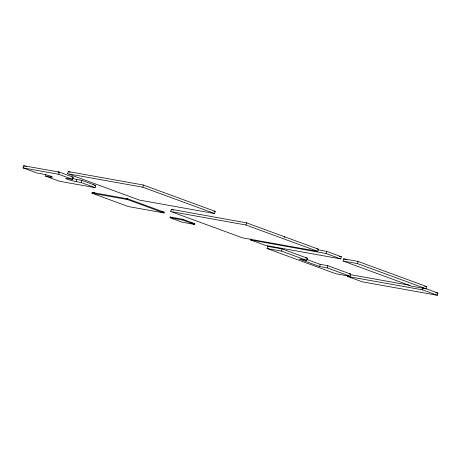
<?xml version="1.0" encoding="UTF-8"?>
<svg xmlns="http://www.w3.org/2000/svg" width="461" height="461" viewBox="0 0 461 461"><rect width="100%" height="100%" fill="white"/><g stroke="black" fill="none" stroke-linecap="round" stroke-linejoin="round"><path stroke-width="0.69" d="M46.054 174.54L45.599 176.171L50.693 177.082A6.293 0.547 15.5 0 0 50.601 176.252A6.293 0.547 15.5 0 0 42.02 173.901L36.926 172.99L23.05 167.896L23.655 165.724L59.308 172.114L73.184 177.203L72.579 179.381L67.485 178.465A6.293 0.547 15.5 0 0 67.577 179.294A6.293 0.547 15.5 0 0 76.157 181.646L81.251 182.562L95.127 187.65L95.732 185.478L81.856 180.384L76.762 179.473A6.293 0.547 15.5 0 1 72.492 178.47M50.693 177.082L50.992 175.998M23.05 167.896L58.703 174.287L59.308 172.114M67.6 173.734L68.205 171.555L143.411 185.034L215.224 211.38L214.624 213.558L139.412 200.08L67.6 173.734L142.812 187.212L214.624 213.558M76.157 181.646L76.762 179.473M81.251 182.562L81.856 180.384M91.941 193.199L92.142 192.473L127.795 198.864L164.22 212.227L164.018 212.953L128.365 206.563L91.941 193.199L127.593 199.59L164.018 212.953M127.593 199.59L127.795 198.864M142.812 187.212L143.411 185.034M170.726 211.518L171.325 209.34L246.537 222.819L318.349 249.165L317.744 251.343L242.538 237.864L170.726 211.518L245.932 224.997L317.744 251.343M170.051 217.753L170.253 217.027L182.648 219.246L194.79 223.7L194.588 224.426L182.193 222.208L170.051 217.753L182.447 219.972L194.588 224.426M182.447 219.972L182.648 219.246M245.932 224.997L246.537 222.819M318.205 249.816L326.659 251.331L341.376 256.737L340.771 258.915L265.421 245.385L250.703 239.979L251.009 238.89M350.13 276.3L335.7 273.713L267.011 248.514L267.611 246.335L282.046 248.923L307.366 258.212L306.767 260.39L299.126 259.019L319.594 266.527L327.235 267.899L350.13 276.3L350.735 274.122L327.834 265.72L320.199 264.355L306.991 259.508M267.011 248.514L281.44 251.095L282.046 248.923M319.594 266.527L320.199 264.355M250.703 239.979L326.054 253.51L326.659 251.331M327.235 267.899L327.834 265.72M343.07 261.024L343.675 258.846L358.105 261.433L426.794 286.633L426.195 288.811L411.759 286.223L343.07 261.024L357.5 263.606L437.95 293.104L437.345 295.276L362.139 281.798L347.392 276.393L347.698 275.303M357.5 263.606L358.105 261.433M347.392 276.393L422.604 289.871L423.204 287.693M191.839 222.859L191.165 222.692L191.891 222.894M71.91 176.972L73.184 177.203M94.332 185.224L95.732 185.478M95.127 187.65L59.475 181.259L45.599 176.171M213.818 211.132L215.224 211.38M161.425 211.726L164.22 212.227M193.413 223.452L194.79 223.7M316.943 248.911L318.349 249.165M339.261 256.356L341.376 256.737M305.286 257.837L307.366 258.212M424.731 286.264L426.794 286.633M349.357 273.874L350.735 274.122M350.106 274.595L409.852 285.301M435.841 292.723L437.95 293.104M93.295 184.93L93.404 184.878M284.183 237.092L284.541 237.15L284.172 237.006M26.087 166.265L26.703 166.479L26.098 166.358M94.701 193.061C93.612 192.842 95.779 193.338 94.712 193.13M161.557 211.541L162.018 211.703L161.563 211.611M182.954 219.672L182.493 219.511L182.861 219.643M177.22 218.393L177.681 218.554L177.226 218.462M58.478 172.172L58.005 171.988L58.812 172.184M126.965 198.91L126.614 198.789L127.219 198.922M343.675 258.846L346.367 259.837M326.054 253.51L340.771 258.915M422.604 289.871L437.345 295.276M68.205 171.555L70.216 172.299M171.325 209.34L173.342 210.078M281.44 251.095L306.767 260.39M267.611 246.335L268.959 246.831M58.703 174.287L72.579 179.381M170.253 217.027L172.276 217.771M23.655 165.724L24.952 166.202M92.142 192.473L94.839 193.464"/></g></svg>
